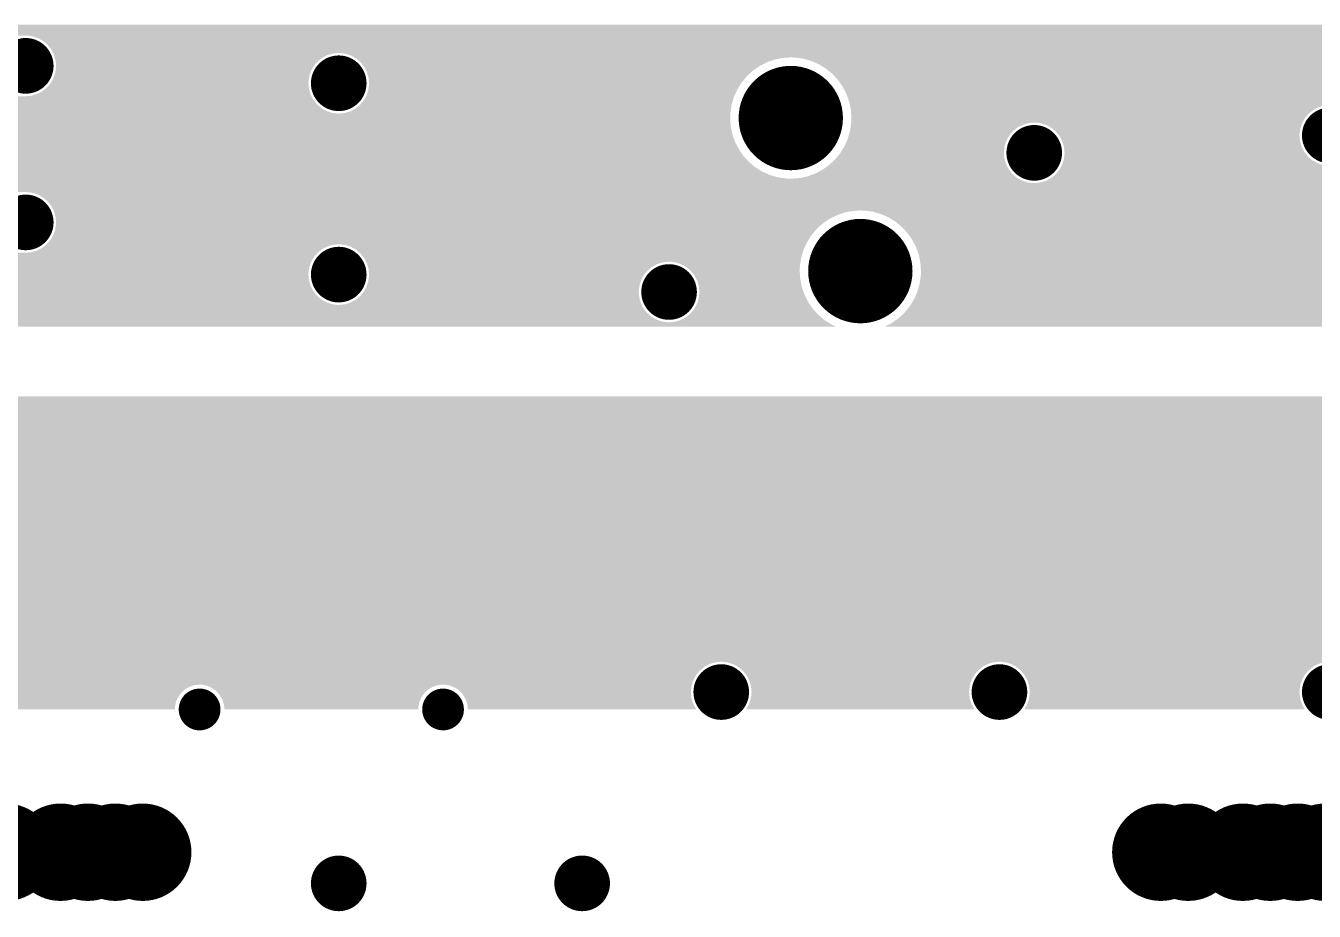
# Model space of a CAD drawing. Extents: x 295 to 953, y 10 to 290.
# Drawn here: x 781.15 to 819.97, y 172.95 to 199.62 of the extents above; entities that cross this region are included whole.
import ezdxf

# ---------------------------------------------------------------- set-up
doc = ezdxf.new("R2010")
doc.units = 0
doc.header["$LTSCALE"] = 5
doc.header["$MEASUREMENT"] = 0
doc.layers.get('0').update_dxf_attribs({"linetype": 'CONTINUOUS', "lineweight": 25})

msp = doc.modelspace()

# ---------------------------------------------------------------- linework, layer by layer
for points, const_width in [([(780.73, 198.413, 1), (781.568, 198.413, 1)], 0.838), ([(790.16, 197.889, 1), (790.998, 197.889, 1)], 0.838), ([(803.414, 196.841, 1), (804.985, 196.841, 1)], 1.572), ([(820.02, 196.317, 1), (820.859, 196.317, 1)], 0.838), ([(811.115, 195.793, 1), (811.953, 195.793, 1)], 0.838), ([(780.73, 193.698, 1), (781.568, 193.698, 1)], 0.838), ([(805.509, 192.231, 1), (807.081, 192.231, 1)], 1.572), ([(790.16, 192.126, 1), (790.998, 192.126, 1)], 0.838), ([(800.113, 191.602, 1), (800.951, 191.602, 1)], 0.838), ([(801.685, 179.553, 1), (802.523, 179.553, 1)], 0.838), ([(810.067, 179.553, 1), (810.905, 179.553, 1)], 0.838), ([(820.02, 179.553, 1), (820.859, 179.553, 1)], 0.838), ([(786.073, 179.029, 1), (786.702, 179.029, 1)], 0.629), ([(793.408, 179.029, 1), (794.036, 179.029, 1)], 0.629), ([(778.991, 174.729, 1), (780.457, 174.729, 1)], 1.467), ([(779.816, 174.729, 1), (781.283, 174.729, 1)], 1.467), ([(781.463, 174.729, 1), (782.93, 174.729, 1)], 1.467), ([(782.289, 174.729, 1), (783.756, 174.729, 1)], 1.467), ([(783.115, 174.729, 1), (784.581, 174.729, 1)], 1.467), ([(783.94, 174.729, 1), (785.407, 174.729, 1)], 1.467), ([(814.614, 174.729, 1), (816.081, 174.729, 1)], 1.467), ([(815.44, 174.729, 1), (816.907, 174.729, 1)], 1.467), ([(817.087, 174.729, 1), (818.554, 174.729, 1)], 1.467), ([(817.912, 174.729, 1), (819.379, 174.729, 1)], 1.467), ([(818.738, 174.729, 1), (820.205, 174.729, 1)], 1.467), ([(819.564, 174.729, 1), (821.031, 174.729, 1)], 1.467), ([(790.16, 173.791, 1), (790.998, 173.791, 1)], 0.838), ([(797.494, 173.791, 1), (798.332, 173.791, 1)], 0.838)]:
    msp.add_lwpolyline(points, format="xyb", close=True, dxfattribs=dict(const_width=const_width))
for points in [[(773.657, 199.589), (773.512, 199.651), (823.059, 199.589), (823.059, 199.651)], [(773.786, 199.497), (773.657, 199.589), (823.059, 199.497), (823.059, 199.589)], [(773.893, 199.381), (773.786, 199.497), (823.059, 199.381), (823.059, 199.497)], [(773.925, 199.326), (773.893, 199.381), (823.059, 199.326), (823.059, 199.381)], [(781.357, 199.302), (781.183, 199.326), (823.059, 199.302), (823.059, 199.326)], [(781.522, 199.247), (781.357, 199.302), (823.059, 199.247), (823.059, 199.302)], [(781.674, 199.16), (781.522, 199.247), (823.059, 199.16), (823.059, 199.247)], [(781.807, 199.046), (781.674, 199.16), (823.059, 199.046), (823.059, 199.16)], [(781.916, 198.91), (781.807, 199.046), (823.059, 198.91), (823.059, 199.046)], [(781.971, 198.802), (781.916, 198.91), (823.059, 198.802), (823.059, 198.91)], [(781.98, 198.786), (781.971, 198.802), (790.405, 198.786), (790.579, 198.802)], [(781.996, 198.754), (781.98, 198.786), (790.299, 198.754), (790.405, 198.786)], [(790.786, 198.779), (790.613, 198.802), (823.059, 198.779), (823.059, 198.802)], [(790.952, 198.723), (790.786, 198.779), (823.059, 198.723), (823.059, 198.779)], [(782.002, 198.736), (781.996, 198.754), (790.237, 198.736), (790.299, 198.754)], [(782.026, 198.656), (782.002, 198.736), (790.082, 198.656), (790.237, 198.736)], [(782.046, 198.587), (782.026, 198.656), (789.995, 198.587), (790.082, 198.656)], [(782.05, 198.547), (782.046, 198.587), (789.945, 198.547), (789.995, 198.587)], [(782.046, 198.262), (782.062, 198.378), (789.745, 198.262), (789.811, 198.378)], [(782.062, 198.414), (782.05, 198.547), (789.831, 198.414), (789.945, 198.547)], [(782.063, 198.413), (782.062, 198.414), (789.83, 198.413), (789.831, 198.414)], [(782.062, 198.378), (782.063, 198.413), (789.811, 198.378), (789.83, 198.413)], [(791.048, 198.668), (790.952, 198.723), (823.059, 198.668), (823.059, 198.723)], [(791.077, 198.652), (791.048, 198.668), (803.953, 198.652), (804.199, 198.668)], [(791.104, 198.636), (791.077, 198.652), (803.878, 198.636), (803.953, 198.652)], [(791.144, 198.602), (791.104, 198.636), (803.71, 198.602), (803.878, 198.636)], [(791.237, 198.523), (791.144, 198.602), (803.486, 198.523), (803.71, 198.602)], [(791.239, 198.519), (791.237, 198.523), (803.477, 198.519), (803.486, 198.523)], [(791.329, 198.407), (791.239, 198.519), (803.257, 198.407), (803.477, 198.519)], [(791.345, 198.386), (791.329, 198.407), (803.227, 198.386), (803.257, 198.407)], [(791.408, 198.265), (791.345, 198.386), (803.054, 198.265), (803.227, 198.386)], [(804.346, 198.662), (804.199, 198.668), (823.059, 198.662), (823.059, 198.668)], [(804.591, 198.626), (804.346, 198.662), (823.059, 198.626), (823.059, 198.662)], [(804.829, 198.557), (804.591, 198.626), (823.059, 198.557), (823.059, 198.626)], [(805.054, 198.456), (804.829, 198.557), (823.059, 198.456), (823.059, 198.557)], [(805.265, 198.326), (805.054, 198.456), (823.059, 198.326), (823.059, 198.456)], [(781.917, 197.923), (781.983, 198.039), (789.666, 197.923), (789.681, 198.039)], [(781.983, 198.039), (782.002, 198.097), (789.681, 198.039), (789.689, 198.097)], [(782.002, 198.097), (782.039, 198.205), (789.689, 198.097), (789.726, 198.205)], [(782.039, 198.205), (782.046, 198.262), (789.726, 198.205), (789.745, 198.262)], [(791.426, 198.23), (791.408, 198.265), (803.017, 198.23), (803.054, 198.265)], [(791.465, 198.097), (791.426, 198.23), (802.872, 198.097), (803.017, 198.23)], [(791.476, 198.063), (791.465, 198.097), (802.844, 198.063), (802.872, 198.097)], [(791.491, 197.906), (791.476, 198.063), (802.715, 197.906), (802.844, 198.063)], [(805.456, 198.168), (805.265, 198.326), (823.059, 198.168), (823.059, 198.326)], [(805.623, 197.986), (805.456, 198.168), (823.059, 197.986), (823.059, 198.168)], [(781.491, 197.565), (781.646, 197.646), (789.726, 197.565), (789.702, 197.646)], [(781.646, 197.646), (781.733, 197.715), (789.702, 197.646), (789.682, 197.715)], [(781.733, 197.715), (781.783, 197.755), (789.682, 197.715), (789.678, 197.755)], [(781.783, 197.755), (781.896, 197.887), (789.678, 197.755), (789.665, 197.887)], [(781.896, 197.887), (781.897, 197.889), (789.665, 197.887), (789.665, 197.889)], [(781.897, 197.889), (781.917, 197.923), (789.665, 197.889), (789.666, 197.923)], [(791.413, 197.515), (791.468, 197.681), (802.504, 197.515), (802.578, 197.681)], [(791.468, 197.681), (791.47, 197.696), (802.578, 197.681), (802.585, 197.696)], [(791.47, 197.696), (791.492, 197.854), (802.585, 197.696), (802.683, 197.854)], [(791.492, 197.889), (791.491, 197.906), (802.704, 197.889), (802.715, 197.906)], [(791.492, 197.854), (791.492, 197.889), (802.683, 197.854), (802.704, 197.889)], [(805.765, 197.784), (805.623, 197.986), (823.059, 197.784), (823.059, 197.986)], [(805.878, 197.563), (805.765, 197.784), (823.059, 197.563), (823.059, 197.784)], [(773.657, 197.493), (773.644, 197.499), (789.759, 197.493), (789.756, 197.499)], [(773.786, 197.402), (773.657, 197.493), (789.807, 197.402), (789.759, 197.493)], [(773.795, 197.392), (773.786, 197.402), (789.812, 197.392), (789.807, 197.402)], [(773.893, 197.285), (773.795, 197.392), (789.897, 197.285), (789.812, 197.392)], [(773.91, 197.255), (773.893, 197.285), (789.921, 197.255), (789.897, 197.285)], [(773.973, 197.149), (773.91, 197.255), (790.045, 197.149), (789.921, 197.255)], [(781.149, 197.499), (781.323, 197.516), (789.756, 197.499), (789.748, 197.516)], [(781.323, 197.516), (781.429, 197.547), (789.748, 197.516), (789.731, 197.547)], [(781.429, 197.547), (781.491, 197.565), (789.731, 197.547), (789.726, 197.565)], [(791.076, 197.122), (791.212, 197.231), (802.398, 197.122), (802.414, 197.231)], [(791.212, 197.231), (791.214, 197.233), (802.414, 197.231), (802.415, 197.233)], [(791.214, 197.233), (791.326, 197.363), (802.415, 197.233), (802.453, 197.363)], [(791.326, 197.363), (791.387, 197.47), (802.453, 197.363), (802.484, 197.47)], [(791.387, 197.47), (791.413, 197.515), (802.484, 197.47), (802.504, 197.515)], [(805.96, 197.33), (805.878, 197.563), (823.059, 197.33), (823.059, 197.563)], [(805.981, 197.231), (805.96, 197.33), (823.059, 197.231), (823.059, 197.33)], [(805.984, 197.214), (805.981, 197.231), (820.266, 197.214), (820.44, 197.231)], [(805.994, 197.165), (805.984, 197.214), (820.098, 197.165), (820.266, 197.214)], [(773.975, 197.141), (773.973, 197.149), (790.053, 197.141), (790.045, 197.149)], [(774.004, 197.055), (773.975, 197.141), (790.205, 197.055), (790.053, 197.141)], [(774.022, 196.999), (774.004, 197.055), (790.371, 196.999), (790.205, 197.055)], [(774.022, 196.998), (774.022, 196.999), (790.377, 196.998), (790.371, 196.999)], [(774.025, 196.976), (774.022, 196.998), (790.544, 196.976), (790.377, 196.998)], [(774.025, 196.975), (774.025, 196.976), (790.579, 196.975), (790.544, 196.976)], [(774.039, 196.841), (774.025, 196.975), (802.372, 196.841), (802.378, 196.975)], [(774.036, 196.775), (774.039, 196.841), (802.377, 196.775), (802.372, 196.841)], [(790.579, 196.975), (790.712, 196.988), (802.378, 196.975), (802.378, 196.988)], [(790.712, 196.988), (790.753, 196.992), (802.378, 196.988), (802.379, 196.992)], [(790.753, 196.992), (790.92, 197.041), (802.379, 196.992), (802.386, 197.041)], [(790.92, 197.041), (791.076, 197.122), (802.386, 197.041), (802.398, 197.122)], [(806.01, 197.088), (805.994, 197.165), (819.95, 197.088), (820.098, 197.165)], [(806.01, 197.084), (806.01, 197.088), (819.943, 197.084), (819.95, 197.088)], [(806.018, 196.975), (806.01, 197.084), (819.806, 196.975), (819.943, 197.084)], [(806.027, 196.843), (806.018, 196.975), (819.692, 196.843), (819.806, 196.975)], [(806.021, 196.707), (806.027, 196.841), (819.615, 196.707), (819.691, 196.841)], [(806.027, 196.841), (806.027, 196.843), (819.691, 196.841), (819.692, 196.843)], [(773.856, 196.352), (773.943, 196.475), (802.439, 196.352), (802.414, 196.475)], [(773.943, 196.475), (773.994, 196.594), (802.414, 196.475), (802.389, 196.594)], [(773.994, 196.594), (774.006, 196.62), (802.389, 196.594), (802.387, 196.62)], [(774.006, 196.62), (774.036, 196.775), (802.387, 196.62), (802.377, 196.775)], [(805.946, 196.319), (805.984, 196.45), (810.786, 196.319), (810.898, 196.45)], [(805.984, 196.45), (805.985, 196.451), (810.898, 196.45), (810.9, 196.451)], [(805.985, 196.451), (806.001, 196.56), (810.9, 196.451), (811.037, 196.56)], [(806.001, 196.56), (806.013, 196.641), (811.037, 196.56), (811.192, 196.641)], [(806.013, 196.641), (806.02, 196.69), (811.192, 196.641), (811.36, 196.69)], [(806.02, 196.69), (806.021, 196.694), (811.36, 196.69), (811.401, 196.694)], [(806.021, 196.694), (806.021, 196.707), (811.401, 196.694), (811.534, 196.707)], [(811.568, 196.706), (811.534, 196.707), (819.615, 196.706), (819.615, 196.707)], [(811.686, 196.691), (811.568, 196.706), (819.606, 196.691), (819.615, 196.706)], [(811.741, 196.683), (811.686, 196.691), (819.603, 196.683), (819.606, 196.691)], [(811.907, 196.627), (811.741, 196.683), (819.584, 196.627), (819.603, 196.683)], [(812.059, 196.541), (811.907, 196.627), (819.555, 196.541), (819.584, 196.627)], [(812.078, 196.525), (812.059, 196.541), (819.55, 196.525), (819.555, 196.541)], [(812.192, 196.427), (812.078, 196.525), (819.537, 196.427), (819.55, 196.525)], [(767.511, 195.98), (767.48, 196.093), (802.592, 195.98), (802.534, 196.093)], [(773.291, 196.093), (773.448, 196.11), (802.534, 196.093), (802.526, 196.11)], [(773.448, 196.11), (773.475, 196.119), (802.526, 196.11), (802.521, 196.119)], [(773.475, 196.119), (773.598, 196.159), (802.521, 196.119), (802.507, 196.159)], [(773.598, 196.159), (773.735, 196.239), (802.507, 196.159), (802.479, 196.239)], [(773.735, 196.239), (773.851, 196.346), (802.479, 196.239), (802.441, 196.346)], [(773.851, 196.346), (773.856, 196.352), (802.441, 196.346), (802.439, 196.352)], [(805.821, 196.001), (805.895, 196.167), (810.644, 196.001), (810.7, 196.167)], [(805.895, 196.167), (805.915, 196.212), (810.7, 196.167), (810.726, 196.212)], [(805.915, 196.212), (805.946, 196.319), (810.726, 196.212), (810.786, 196.319)], [(812.252, 196.352), (812.192, 196.427), (819.527, 196.352), (819.537, 196.427)], [(812.279, 196.317), (812.252, 196.352), (819.526, 196.317), (819.527, 196.352)], [(812.3, 196.29), (812.279, 196.317), (819.529, 196.29), (819.526, 196.317)], [(812.377, 196.143), (812.3, 196.29), (819.543, 196.143), (819.529, 196.29)], [(812.381, 196.135), (812.377, 196.143), (819.545, 196.135), (819.543, 196.143)], [(812.428, 195.976), (812.381, 196.135), (819.592, 195.976), (819.545, 196.135)], [(767.519, 195.899), (767.511, 195.98), (802.634, 195.899), (802.592, 195.98)], [(767.528, 195.793), (767.519, 195.899), (802.708, 195.793), (802.634, 195.899)], [(767.528, 195.696), (767.528, 195.793), (802.776, 195.696), (802.708, 195.793)], [(767.528, 195.514), (767.528, 195.696), (802.943, 195.514), (802.776, 195.696)], [(805.555, 195.619), (805.684, 195.776), (810.637, 195.619), (810.622, 195.776)], [(805.684, 195.776), (805.695, 195.793), (810.622, 195.776), (810.62, 195.793)], [(805.695, 195.793), (805.716, 195.828), (810.62, 195.793), (810.621, 195.828)], [(805.716, 195.828), (805.814, 195.986), (810.621, 195.828), (810.642, 195.986)], [(805.814, 195.986), (805.821, 196.001), (810.642, 195.986), (810.644, 196.001)], [(812.423, 195.586), (812.437, 195.683), (819.896, 195.586), (819.781, 195.683)], [(812.431, 195.967), (812.428, 195.976), (819.596, 195.967), (819.592, 195.976)], [(812.445, 195.82), (812.431, 195.967), (819.673, 195.82), (819.596, 195.967)], [(812.437, 195.683), (812.447, 195.759), (819.781, 195.683), (819.722, 195.759)], [(812.447, 195.793), (812.445, 195.82), (819.694, 195.793), (819.673, 195.82)], [(812.447, 195.759), (812.447, 195.793), (819.722, 195.759), (819.694, 195.793)], [(767.528, 195.356), (767.528, 195.514), (803.134, 195.356), (802.943, 195.514)], [(767.528, 195.28), (767.528, 195.356), (803.258, 195.28), (803.134, 195.356)], [(767.575, 195.226), (767.528, 195.28), (803.344, 195.226), (803.258, 195.28)], [(804.922, 195.163), (805.142, 195.276), (810.873, 195.163), (810.784, 195.276)], [(805.142, 195.276), (805.172, 195.297), (810.784, 195.276), (810.767, 195.297)], [(805.172, 195.297), (805.345, 195.417), (810.767, 195.297), (810.704, 195.417)], [(805.345, 195.417), (805.382, 195.452), (810.704, 195.417), (810.686, 195.452)], [(805.382, 195.452), (805.527, 195.585), (810.686, 195.452), (810.647, 195.585)], [(805.527, 195.585), (805.555, 195.619), (810.647, 195.585), (810.637, 195.619)], [(812.281, 195.268), (812.358, 195.404), (823.059, 195.268), (823.059, 195.404)], [(812.358, 195.404), (812.359, 195.404), (820.44, 195.404), (820.405, 195.404)], [(812.359, 195.404), (812.368, 195.42), (820.405, 195.404), (820.288, 195.42)], [(812.368, 195.42), (812.37, 195.427), (820.288, 195.42), (820.232, 195.427)], [(812.37, 195.427), (812.389, 195.483), (820.232, 195.427), (820.066, 195.483)], [(812.389, 195.483), (812.418, 195.57), (820.066, 195.483), (819.914, 195.57)], [(812.418, 195.57), (812.423, 195.586), (819.914, 195.57), (819.896, 195.586)], [(767.606, 195.19), (767.575, 195.226), (803.427, 195.19), (803.344, 195.226)], [(767.644, 195.125), (767.606, 195.19), (803.57, 195.125), (803.427, 195.19)], [(767.684, 195.056), (767.644, 195.125), (803.808, 195.056), (803.57, 195.125)], [(767.686, 195.053), (767.684, 195.056), (803.829, 195.053), (803.808, 195.056)], [(767.697, 195.02), (767.686, 195.053), (804.053, 195.02), (803.829, 195.053)], [(767.699, 195.014), (767.697, 195.02), (804.199, 195.014), (804.053, 195.02)], [(767.714, 194.97), (767.699, 195.014), (811.142, 194.97), (811.065, 195.014)], [(773.881, 194.967), (773.815, 194.97), (811.147, 194.967), (811.142, 194.97)], [(773.918, 194.959), (773.881, 194.967), (811.16, 194.959), (811.147, 194.967)], [(774.036, 194.936), (773.918, 194.959), (811.229, 194.936), (811.16, 194.959)], [(774.112, 194.904), (774.036, 194.936), (811.326, 194.904), (811.229, 194.936)], [(774.166, 194.88), (774.112, 194.904), (811.499, 194.88), (811.326, 194.904)], [(804.199, 195.014), (804.446, 195.031), (811.065, 195.014), (811.035, 195.031)], [(804.446, 195.031), (804.52, 195.046), (811.035, 195.031), (811.008, 195.046)], [(804.52, 195.046), (804.689, 195.08), (811.008, 195.046), (810.968, 195.08)], [(804.689, 195.08), (804.913, 195.16), (810.968, 195.08), (810.876, 195.16)], [(804.913, 195.16), (804.922, 195.163), (810.876, 195.16), (810.873, 195.163)], [(811.534, 194.88), (811.708, 194.896), (823.059, 194.88), (823.059, 194.896)], [(811.708, 194.896), (811.875, 194.946), (823.059, 194.896), (823.059, 194.946)], [(811.875, 194.946), (812.031, 195.027), (823.059, 194.946), (823.059, 195.027)], [(812.031, 195.027), (812.167, 195.135), (823.059, 195.027), (823.059, 195.135)], [(812.167, 195.135), (812.281, 195.268), (823.059, 195.135), (823.059, 195.268)], [(774.168, 194.88), (774.166, 194.88), (811.534, 194.88), (811.499, 194.88)], [(774.181, 194.874), (774.168, 194.88), (823.059, 194.874), (823.059, 194.88)], [(774.31, 194.782), (774.181, 194.874), (823.059, 194.782), (823.059, 194.874)], [(774.417, 194.666), (774.31, 194.782), (823.059, 194.666), (823.059, 194.782)], [(774.449, 194.611), (774.417, 194.666), (823.059, 194.611), (823.059, 194.666)], [(781.357, 194.588), (781.183, 194.611), (823.059, 194.588), (823.059, 194.611)], [(781.522, 194.532), (781.357, 194.588), (823.059, 194.532), (823.059, 194.588)], [(781.674, 194.445), (781.522, 194.532), (823.059, 194.445), (823.059, 194.532)], [(781.807, 194.332), (781.674, 194.445), (823.059, 194.332), (823.059, 194.445)], [(781.916, 194.195), (781.807, 194.332), (823.059, 194.195), (823.059, 194.332)], [(781.987, 194.058), (781.916, 194.195), (823.059, 194.058), (823.059, 194.195)], [(781.995, 194.042), (781.987, 194.058), (806.048, 194.042), (806.295, 194.058)], [(781.996, 194.039), (781.995, 194.042), (806.038, 194.039), (806.048, 194.042)], [(782.01, 193.992), (781.996, 194.039), (805.806, 193.992), (806.038, 194.039)], [(782.035, 193.909), (782.01, 193.992), (805.573, 193.909), (805.806, 193.992)], [(782.046, 193.872), (782.035, 193.909), (805.499, 193.872), (805.573, 193.909)], [(782.053, 193.796), (782.046, 193.872), (805.352, 193.796), (805.499, 193.872)], [(782.063, 193.698), (782.053, 193.796), (805.211, 193.698), (805.352, 193.796)], [(806.442, 194.052), (806.295, 194.058), (823.059, 194.052), (823.059, 194.058)], [(806.687, 194.016), (806.442, 194.052), (823.059, 194.016), (823.059, 194.052)], [(806.924, 193.947), (806.687, 194.016), (823.059, 193.947), (823.059, 194.016)], [(807.15, 193.846), (806.924, 193.947), (823.059, 193.846), (823.059, 193.947)], [(807.36, 193.716), (807.15, 193.846), (823.059, 193.716), (823.059, 193.846)], [(781.983, 193.324), (782.038, 193.487), (804.834, 193.324), (804.968, 193.487)], [(782.038, 193.487), (782.039, 193.49), (804.968, 193.487), (804.971, 193.49)], [(782.039, 193.49), (782.061, 193.655), (804.971, 193.49), (805.15, 193.655)], [(782.061, 193.655), (782.062, 193.663), (805.15, 193.655), (805.162, 193.663)], [(782.062, 193.663), (782.063, 193.698), (805.162, 193.663), (805.211, 193.698)], [(807.551, 193.558), (807.36, 193.716), (823.059, 193.558), (823.059, 193.716)], [(807.719, 193.376), (807.551, 193.558), (823.059, 193.376), (823.059, 193.558)], [(807.86, 193.173), (807.719, 193.376), (823.059, 193.173), (823.059, 193.376)], [(781.646, 192.931), (781.699, 192.974), (790.155, 192.931), (790.237, 192.974)], [(781.699, 192.974), (781.762, 193.023), (790.237, 192.974), (790.405, 193.023)], [(781.762, 193.023), (781.783, 193.04), (790.405, 193.023), (790.578, 193.04)], [(781.783, 193.04), (781.822, 193.086), (804.66, 193.04), (804.68, 193.086)], [(781.783, 193.04), (781.783, 193.04), (790.578, 193.04), (790.579, 193.04)], [(781.822, 193.086), (781.896, 193.172), (804.68, 193.086), (804.734, 193.172)], [(781.896, 193.172), (781.967, 193.296), (804.734, 193.172), (804.81, 193.296)], [(781.967, 193.296), (781.983, 193.324), (804.81, 193.296), (804.834, 193.324)], [(790.613, 193.039), (790.579, 193.04), (804.659, 193.039), (804.66, 193.04)], [(790.786, 193.016), (790.613, 193.039), (804.649, 193.016), (804.659, 193.039)], [(790.952, 192.96), (790.786, 193.016), (804.624, 192.96), (804.649, 193.016)], [(791.104, 192.874), (790.952, 192.96), (804.585, 192.874), (804.624, 192.96)], [(807.973, 192.953), (807.86, 193.173), (823.059, 192.953), (823.059, 193.173)], [(808.056, 192.72), (807.973, 192.953), (823.059, 192.72), (823.059, 192.953)], [(767.528, 192.652), (767.528, 192.784), (789.831, 192.652), (789.945, 192.784)], [(767.528, 192.5), (767.528, 192.652), (789.745, 192.5), (789.831, 192.652)], [(781.15, 192.784), (781.323, 192.801), (789.945, 192.784), (789.966, 192.801)], [(781.323, 192.801), (781.491, 192.85), (789.966, 192.801), (790.028, 192.85)], [(781.491, 192.85), (781.572, 192.893), (790.028, 192.85), (790.082, 192.893)], [(781.572, 192.893), (781.646, 192.931), (790.082, 192.893), (790.155, 192.931)], [(791.12, 192.86), (791.104, 192.874), (804.579, 192.86), (804.585, 192.874)], [(791.237, 192.76), (791.12, 192.86), (804.55, 192.76), (804.579, 192.86)], [(791.345, 192.623), (791.237, 192.76), (804.51, 192.623), (804.55, 192.76)], [(791.401, 192.516), (791.346, 192.623), (804.494, 192.516), (804.51, 192.623)], [(808.105, 192.478), (808.056, 192.72), (823.059, 192.478), (823.059, 192.72)], [(767.528, 192.334), (767.528, 192.5), (789.689, 192.334), (789.745, 192.5)], [(767.528, 192.161), (767.528, 192.334), (789.666, 192.161), (789.689, 192.334)], [(791.41, 192.499), (791.401, 192.516), (800.358, 192.499), (800.532, 192.516)], [(791.426, 192.468), (791.41, 192.499), (800.252, 192.468), (800.358, 192.499)], [(791.431, 192.45), (791.426, 192.468), (800.191, 192.45), (800.252, 192.468)], [(791.455, 192.369), (791.431, 192.45), (800.036, 192.369), (800.191, 192.45)], [(791.476, 192.3), (791.455, 192.369), (799.949, 192.3), (800.036, 192.369)], [(791.479, 192.26), (791.476, 192.3), (799.899, 192.26), (799.949, 192.3)], [(791.492, 192.128), (791.479, 192.26), (799.785, 192.128), (799.899, 192.26)], [(800.567, 192.515), (800.532, 192.516), (804.494, 192.515), (804.494, 192.516)], [(800.74, 192.492), (800.567, 192.515), (804.491, 192.492), (804.494, 192.515)], [(800.906, 192.436), (800.74, 192.492), (804.482, 192.436), (804.491, 192.492)], [(801.008, 192.378), (800.906, 192.436), (804.474, 192.378), (804.482, 192.436)], [(801.058, 192.35), (801.008, 192.378), (804.472, 192.35), (804.474, 192.378)], [(801.19, 192.236), (801.058, 192.35), (804.468, 192.236), (804.472, 192.35)], [(801.194, 192.231), (801.19, 192.236), (804.468, 192.231), (804.468, 192.236)], [(801.299, 192.099), (801.194, 192.231), (804.477, 192.099), (804.468, 192.231)], [(808.122, 192.231), (808.105, 192.478), (823.059, 192.231), (823.059, 192.478)], [(808.117, 192.091), (808.122, 192.231), (823.059, 192.091), (823.059, 192.231)], [(767.528, 192.126), (767.528, 192.161), (789.665, 192.126), (789.666, 192.161)], [(767.528, 191.952), (767.528, 192.126), (789.682, 191.952), (789.665, 192.126)], [(767.528, 191.785), (767.528, 191.952), (789.731, 191.785), (789.682, 191.952)], [(767.528, 191.629), (767.528, 191.785), (789.812, 191.629), (789.731, 191.785)], [(791.413, 191.753), (791.432, 191.81), (799.635, 191.753), (799.643, 191.81)], [(791.432, 191.81), (791.468, 191.919), (799.643, 191.81), (799.679, 191.919)], [(791.468, 191.919), (791.476, 191.976), (799.679, 191.919), (799.698, 191.976)], [(791.476, 191.976), (791.492, 192.092), (799.698, 191.976), (799.764, 192.092)], [(791.492, 192.126), (791.492, 192.128), (799.784, 192.126), (799.785, 192.128)], [(791.492, 192.092), (791.492, 192.126), (799.764, 192.092), (799.784, 192.126)], [(801.359, 191.984), (801.299, 192.099), (804.484, 191.984), (804.477, 192.099)], [(801.38, 191.944), (801.359, 191.984), (804.493, 191.944), (804.484, 191.984)], [(801.429, 191.776), (801.38, 191.944), (804.527, 191.776), (804.493, 191.944)], [(801.433, 191.742), (801.429, 191.776), (804.534, 191.742), (804.527, 191.776)], [(808.013, 191.608), (808.081, 191.846), (823.059, 191.608), (823.059, 191.846)], [(808.081, 191.846), (808.117, 192.091), (823.059, 191.846), (823.059, 192.091)], [(767.528, 191.492), (767.528, 191.629), (789.921, 191.492), (789.812, 191.629)], [(767.528, 191.379), (767.528, 191.492), (790.053, 191.379), (789.921, 191.492)], [(791.076, 191.359), (791.162, 191.428), (799.656, 191.359), (799.635, 191.428)], [(791.162, 191.428), (791.212, 191.468), (799.635, 191.428), (799.632, 191.468)], [(791.212, 191.468), (791.326, 191.601), (799.632, 191.468), (799.619, 191.601)], [(791.326, 191.601), (791.327, 191.602), (799.619, 191.601), (799.619, 191.602)], [(791.327, 191.602), (791.347, 191.637), (799.619, 191.602), (799.619, 191.637)], [(791.347, 191.637), (791.413, 191.753), (799.619, 191.637), (799.635, 191.753)], [(801.386, 191.288), (801.422, 191.395), (804.73, 191.288), (804.675, 191.395)], [(801.422, 191.395), (801.437, 191.509), (804.675, 191.395), (804.617, 191.509)], [(801.446, 191.602), (801.433, 191.742), (804.584, 191.602), (804.534, 191.742)], [(801.437, 191.509), (801.445, 191.568), (804.617, 191.509), (804.596, 191.568)], [(801.445, 191.568), (801.446, 191.602), (804.596, 191.568), (804.584, 191.602)], [(807.913, 191.382), (808.013, 191.608), (823.059, 191.382), (823.059, 191.608)], [(767.528, 191.292), (767.528, 191.379), (790.205, 191.292), (790.053, 191.379)], [(767.528, 191.236), (767.528, 191.292), (790.371, 191.236), (790.205, 191.292)], [(767.528, 191.213), (767.528, 191.236), (790.544, 191.213), (790.371, 191.236)], [(767.528, 191.106), (767.528, 191.213), (799.766, 191.106), (799.71, 191.213)], [(767.528, 191.213), (767.528, 191.213), (790.579, 191.213), (790.544, 191.213)], [(767.528, 190.969), (767.528, 191.106), (799.874, 190.969), (799.766, 191.106)], [(790.579, 191.213), (790.753, 191.229), (799.71, 191.213), (799.701, 191.229)], [(790.753, 191.229), (790.859, 191.261), (799.701, 191.229), (799.685, 191.261)], [(790.859, 191.261), (790.92, 191.279), (799.685, 191.261), (799.68, 191.279)], [(790.92, 191.279), (791.076, 191.359), (799.68, 191.279), (799.656, 191.359)], [(801.166, 190.944), (801.28, 191.077), (805.002, 190.944), (804.879, 191.077)], [(801.28, 191.077), (801.285, 191.086), (804.879, 191.077), (804.871, 191.086)], [(801.285, 191.086), (801.366, 191.229), (804.871, 191.086), (804.771, 191.229)], [(801.366, 191.229), (801.386, 191.288), (804.771, 191.229), (804.73, 191.288)], [(807.627, 190.98), (807.783, 191.171), (823.059, 190.98), (823.059, 191.171)], [(807.783, 191.171), (807.913, 191.382), (823.059, 191.171), (823.059, 191.382)], [(767.528, 190.855), (767.528, 190.969), (800.007, 190.855), (799.874, 190.969)], [(767.528, 190.768), (767.528, 190.855), (800.159, 190.768), (800.007, 190.855)], [(767.528, 190.765), (767.528, 190.768), (800.17, 190.765), (800.159, 190.768)], [(767.55, 190.713), (767.528, 190.765), (800.325, 190.713), (800.17, 190.765)], [(767.56, 190.689), (767.55, 190.713), (800.498, 190.689), (800.325, 190.713)], [(767.59, 190.616), (767.56, 190.689), (805.44, 190.616), (805.323, 190.689)], [(767.56, 190.689), (767.56, 190.689), (800.532, 190.689), (800.498, 190.689)], [(767.591, 190.615), (767.59, 190.616), (805.442, 190.615), (805.44, 190.616)], [(767.735, 190.555), (767.591, 190.615), (805.566, 190.555), (805.442, 190.615)], [(800.532, 190.689), (800.706, 190.705), (805.323, 190.689), (805.296, 190.705)], [(800.706, 190.705), (800.845, 190.746), (805.296, 190.705), (805.23, 190.746)], [(800.845, 190.746), (800.874, 190.755), (805.23, 190.746), (805.219, 190.755)], [(800.874, 190.755), (801.029, 190.836), (805.219, 190.755), (805.122, 190.836)], [(801.029, 190.836), (801.115, 190.904), (805.122, 190.836), (805.039, 190.904)], [(801.115, 190.904), (801.166, 190.944), (805.039, 190.904), (805.002, 190.944)], [(807.023, 190.555), (807.139, 190.615), (822.853, 190.555), (822.998, 190.615)], [(807.14, 190.615), (807.243, 190.669), (822.998, 190.615), (823.021, 190.669)], [(807.243, 190.669), (807.375, 190.762), (823.021, 190.669), (823.059, 190.762)], [(807.376, 190.762), (807.445, 190.811), (823.059, 190.762), (823.059, 190.811)], [(807.445, 190.811), (807.627, 190.98), (823.059, 190.811), (823.059, 190.98)], [(807.024, 190.555), (807.023, 190.555), (822.851, 190.555), (822.853, 190.555)], [(757.788, 188.369), (757.75, 188.459), (840.871, 188.369), (840.871, 188.459)], [(777.024, 188.366), (776.958, 188.369), (840.871, 188.366), (840.871, 188.369)], [(777.179, 188.336), (777.024, 188.366), (840.871, 188.336), (840.871, 188.366)], [(777.324, 188.273), (777.179, 188.336), (840.871, 188.273), (840.871, 188.336)], [(777.453, 188.182), (777.324, 188.273), (840.871, 188.182), (840.871, 188.273)], [(777.56, 188.065), (777.453, 188.182), (840.871, 188.065), (840.871, 188.182)], [(777.64, 187.928), (777.56, 188.065), (840.871, 187.928), (840.871, 188.065)], [(777.689, 187.778), (777.64, 187.928), (840.871, 187.778), (840.871, 187.928)], [(777.673, 187.4), (777.703, 187.555), (840.871, 187.4), (840.871, 187.555)], [(777.706, 187.621), (777.689, 187.778), (840.871, 187.621), (840.871, 187.778)], [(777.703, 187.555), (777.706, 187.621), (840.871, 187.555), (840.871, 187.621)], [(777.402, 187.019), (777.519, 187.126), (840.871, 187.019), (840.871, 187.126)], [(777.519, 187.126), (777.61, 187.255), (840.871, 187.126), (840.871, 187.255)], [(777.61, 187.255), (777.673, 187.4), (840.871, 187.255), (840.871, 187.4)], [(758.098, 186.795), (758.098, 186.873), (840.871, 186.795), (840.871, 186.873)], [(758.098, 186.054), (758.098, 186.795), (840.564, 186.054), (840.871, 186.795)], [(776.958, 186.873), (777.115, 186.89), (840.871, 186.873), (840.871, 186.89)], [(777.115, 186.89), (777.265, 186.939), (840.871, 186.89), (840.871, 186.939)], [(777.265, 186.939), (777.402, 187.019), (840.871, 186.939), (840.871, 187.019)], [(758.098, 185.016), (758.098, 186.054), (839.526, 185.016), (840.564, 186.054)], [(773.881, 185.013), (773.815, 185.016), (839.523, 185.013), (839.526, 185.016)], [(774.036, 184.983), (773.881, 185.013), (839.493, 184.983), (839.523, 185.013)], [(774.181, 184.92), (774.036, 184.983), (839.43, 184.92), (839.493, 184.983)], [(774.31, 184.829), (774.181, 184.92), (839.339, 184.829), (839.43, 184.92)], [(774.417, 184.712), (774.31, 184.829), (839.222, 184.712), (839.339, 184.829)], [(774.497, 184.576), (774.417, 184.712), (839.085, 184.576), (839.222, 184.712)], [(774.546, 184.425), (774.497, 184.576), (838.935, 184.425), (839.085, 184.576)], [(774.563, 184.268), (774.546, 184.425), (838.778, 184.268), (838.935, 184.425)], [(774.467, 183.902), (774.529, 184.047), (838.412, 183.902), (838.557, 184.047)], [(774.529, 184.047), (774.56, 184.202), (838.557, 184.047), (838.712, 184.202)], [(774.56, 184.202), (774.563, 184.268), (838.712, 184.202), (838.778, 184.268)], [(774.122, 183.586), (774.259, 183.666), (838.096, 183.586), (838.176, 183.666)], [(774.259, 183.666), (774.375, 183.773), (838.176, 183.666), (838.283, 183.773)], [(774.375, 183.773), (774.467, 183.902), (838.283, 183.773), (838.412, 183.902)], [(758.098, 182.038), (758.098, 183.52), (836.548, 182.038), (838.03, 183.52)], [(773.815, 183.52), (773.972, 183.537), (838.03, 183.52), (838.047, 183.537)], [(773.972, 183.537), (774.122, 183.586), (838.047, 183.537), (838.096, 183.586)], [(761.973, 182.015), (761.8, 182.038), (836.524, 182.015), (836.548, 182.038)], [(762.139, 181.959), (761.973, 182.015), (836.469, 181.959), (836.524, 182.015)], [(762.291, 181.872), (762.139, 181.959), (836.382, 181.872), (836.469, 181.959)], [(762.424, 181.759), (762.291, 181.872), (836.268, 181.759), (836.382, 181.872)], [(762.532, 181.622), (762.424, 181.759), (836.131, 181.622), (836.268, 181.759)], [(762.613, 181.466), (762.532, 181.622), (835.976, 181.466), (836.131, 181.622)], [(762.662, 181.299), (762.613, 181.466), (835.809, 181.299), (835.976, 181.466)], [(762.679, 181.125), (762.662, 181.299), (835.635, 181.125), (835.809, 181.299)], [(762.599, 180.751), (762.655, 180.917), (835.261, 180.751), (835.427, 180.917)], [(762.655, 180.917), (762.679, 181.09), (835.427, 180.917), (835.6, 181.09)], [(762.679, 181.09), (762.679, 181.125), (835.6, 181.09), (835.635, 181.125)], [(762.399, 180.467), (762.513, 180.599), (834.977, 180.467), (835.109, 180.599)], [(762.513, 180.599), (762.599, 180.751), (835.109, 180.599), (835.261, 180.751)], [(758.098, 180.079), (758.098, 180.211), (801.356, 180.079), (801.47, 180.211)], [(761.767, 180.211), (761.94, 180.228), (801.47, 180.211), (801.491, 180.228)], [(761.94, 180.228), (762.107, 180.277), (801.491, 180.228), (801.554, 180.277)], [(762.107, 180.277), (762.189, 180.32), (801.554, 180.277), (801.607, 180.32)], [(762.189, 180.32), (762.262, 180.358), (801.607, 180.32), (801.681, 180.358)], [(762.262, 180.358), (762.316, 180.401), (801.681, 180.358), (801.762, 180.401)], [(762.316, 180.401), (762.378, 180.45), (801.762, 180.401), (801.93, 180.45)], [(762.378, 180.45), (762.399, 180.467), (801.93, 180.45), (802.103, 180.467)], [(762.399, 180.467), (762.399, 180.467), (802.103, 180.467), (802.104, 180.467)], [(802.138, 180.466), (802.104, 180.467), (810.479, 180.466), (810.486, 180.467)], [(802.258, 180.45), (802.138, 180.466), (810.312, 180.45), (810.479, 180.466)], [(802.312, 180.443), (802.258, 180.45), (810.288, 180.443), (810.312, 180.45)], [(802.437, 180.401), (802.312, 180.443), (810.144, 180.401), (810.288, 180.443)], [(802.477, 180.387), (802.437, 180.401), (810.118, 180.387), (810.144, 180.401)], [(802.595, 180.32), (802.477, 180.387), (809.989, 180.32), (810.118, 180.387)], [(802.629, 180.301), (802.595, 180.32), (809.965, 180.301), (809.989, 180.32)], [(802.734, 180.211), (802.629, 180.301), (809.852, 180.211), (809.965, 180.301)], [(802.762, 180.187), (802.734, 180.211), (809.831, 180.187), (809.852, 180.211)], [(802.848, 180.079), (802.762, 180.187), (809.738, 180.079), (809.831, 180.187)], [(810.52, 180.466), (810.486, 180.467), (820.433, 180.466), (820.44, 180.467)], [(810.64, 180.45), (810.52, 180.466), (820.266, 180.45), (820.433, 180.466)], [(810.694, 180.443), (810.64, 180.45), (820.241, 180.443), (820.266, 180.45)], [(810.819, 180.401), (810.694, 180.443), (820.098, 180.401), (820.241, 180.443)], [(810.859, 180.387), (810.819, 180.401), (820.072, 180.387), (820.098, 180.401)], [(810.977, 180.32), (810.859, 180.387), (819.943, 180.32), (820.072, 180.387)], [(811.011, 180.301), (810.977, 180.32), (819.919, 180.301), (819.943, 180.32)], [(811.116, 180.211), (811.011, 180.301), (819.806, 180.211), (819.919, 180.301)], [(811.144, 180.187), (811.116, 180.211), (819.785, 180.187), (819.806, 180.211)], [(811.23, 180.079), (811.144, 180.187), (819.692, 180.079), (819.785, 180.187)], [(758.098, 179.927), (758.098, 180.079), (801.27, 179.927), (801.356, 180.079)], [(758.098, 179.777), (758.098, 179.927), (801.22, 179.777), (801.27, 179.927)], [(774.928, 179.775), (774.862, 179.777), (786.361, 179.775), (786.388, 179.777)], [(774.999, 179.761), (774.928, 179.775), (786.23, 179.761), (786.361, 179.775)], [(775.083, 179.744), (774.999, 179.761), (786.18, 179.744), (786.23, 179.761)], [(775.16, 179.711), (775.083, 179.744), (786.08, 179.711), (786.18, 179.744)], [(786.453, 179.775), (786.388, 179.777), (793.695, 179.775), (793.722, 179.777)], [(786.524, 179.761), (786.453, 179.775), (793.565, 179.761), (793.695, 179.775)], [(786.608, 179.744), (786.524, 179.761), (793.514, 179.744), (793.565, 179.761)], [(786.685, 179.711), (786.608, 179.744), (793.414, 179.711), (793.514, 179.744)], [(793.788, 179.775), (793.722, 179.777), (801.219, 179.775), (801.22, 179.777)], [(793.857, 179.761), (793.788, 179.775), (801.214, 179.761), (801.219, 179.775)], [(793.943, 179.744), (793.857, 179.761), (801.212, 179.744), (801.214, 179.761)], [(794.088, 179.682), (793.943, 179.744), (801.204, 179.682), (801.212, 179.744)], [(802.871, 180.05), (802.848, 180.079), (809.722, 180.05), (809.738, 180.079)], [(802.935, 179.927), (802.871, 180.05), (809.652, 179.927), (809.722, 180.05)], [(802.951, 179.895), (802.935, 179.927), (809.641, 179.895), (809.652, 179.927)], [(802.991, 179.761), (802.951, 179.895), (809.596, 179.761), (809.641, 179.895)], [(803.001, 179.727), (802.991, 179.761), (809.592, 179.727), (809.596, 179.761)], [(811.253, 180.05), (811.23, 180.079), (819.676, 180.05), (819.692, 180.079)], [(811.317, 179.927), (811.253, 180.05), (819.606, 179.927), (819.676, 180.05)], [(811.333, 179.895), (811.317, 179.927), (819.595, 179.895), (819.606, 179.927)], [(811.373, 179.761), (811.333, 179.895), (819.55, 179.761), (819.595, 179.895)], [(811.383, 179.727), (811.373, 179.761), (819.545, 179.727), (819.55, 179.761)], [(775.229, 179.682), (775.16, 179.711), (786.03, 179.682), (786.08, 179.711)], [(775.299, 179.631), (775.229, 179.682), (785.944, 179.631), (786.03, 179.682)], [(775.358, 179.59), (775.299, 179.631), (785.899, 179.59), (785.944, 179.631)], [(775.418, 179.525), (775.358, 179.59), (785.827, 179.525), (785.899, 179.59)], [(775.464, 179.474), (775.418, 179.525), (785.791, 179.474), (785.827, 179.525)], [(775.51, 179.396), (775.464, 179.474), (785.735, 179.396), (785.791, 179.474)], [(775.544, 179.337), (775.51, 179.396), (785.71, 179.337), (785.735, 179.396)], [(786.754, 179.682), (786.685, 179.711), (793.364, 179.682), (793.414, 179.711)], [(786.825, 179.631), (786.754, 179.682), (793.278, 179.631), (793.364, 179.682)], [(786.883, 179.59), (786.825, 179.631), (793.233, 179.59), (793.278, 179.631)], [(786.943, 179.525), (786.883, 179.59), (793.161, 179.525), (793.233, 179.59)], [(786.99, 179.474), (786.943, 179.525), (793.125, 179.474), (793.161, 179.525)], [(787.035, 179.396), (786.99, 179.474), (793.07, 179.396), (793.125, 179.474)], [(787.07, 179.337), (787.035, 179.396), (793.045, 179.337), (793.07, 179.396)], [(794.217, 179.59), (794.088, 179.682), (801.191, 179.59), (801.204, 179.682)], [(794.219, 179.588), (794.217, 179.59), (801.191, 179.588), (801.191, 179.59)], [(794.251, 179.553), (794.219, 179.588), (801.19, 179.553), (801.191, 179.588)], [(794.324, 179.474), (794.251, 179.553), (801.198, 179.474), (801.19, 179.553)], [(794.379, 179.379), (794.324, 179.474), (801.207, 179.379), (801.198, 179.474)], [(794.404, 179.337), (794.379, 179.379), (801.219, 179.337), (801.207, 179.379)], [(802.994, 179.348), (802.998, 179.379), (809.598, 179.348), (809.589, 179.379)], [(802.998, 179.379), (803.017, 179.521), (809.589, 179.379), (809.575, 179.521)], [(803.014, 179.588), (803.001, 179.727), (809.573, 179.588), (809.592, 179.727)], [(803.018, 179.553), (803.014, 179.588), (809.572, 179.553), (809.573, 179.588)], [(803.017, 179.521), (803.018, 179.553), (809.575, 179.521), (809.572, 179.553)], [(811.376, 179.348), (811.38, 179.379), (819.552, 179.348), (819.543, 179.379)], [(811.38, 179.379), (811.399, 179.521), (819.543, 179.379), (819.529, 179.521)], [(811.396, 179.588), (811.383, 179.727), (819.527, 179.588), (819.545, 179.727)], [(811.4, 179.553), (811.396, 179.588), (819.526, 179.553), (819.527, 179.588)], [(811.399, 179.521), (811.4, 179.553), (819.529, 179.521), (819.526, 179.553)], [(775.573, 179.25), (775.544, 179.337), (785.673, 179.25), (785.71, 179.337)], [(775.594, 179.187), (775.573, 179.25), (785.661, 179.187), (785.673, 179.25)], [(775.604, 179.095), (775.594, 179.187), (785.643, 179.095), (785.661, 179.187)], [(775.611, 179.03), (775.604, 179.095), (785.64, 179.03), (785.643, 179.095)], [(775.611, 179.029), (775.611, 179.03), (785.639, 179.029), (785.64, 179.03)], [(787.098, 179.25), (787.07, 179.337), (793.007, 179.25), (793.045, 179.337)], [(787.119, 179.187), (787.098, 179.25), (792.995, 179.187), (793.007, 179.25)], [(787.129, 179.095), (787.119, 179.187), (792.977, 179.095), (792.995, 179.187)], [(787.136, 179.03), (787.129, 179.095), (792.974, 179.03), (792.977, 179.095)], [(787.136, 179.029), (787.136, 179.03), (792.974, 179.029), (792.974, 179.03)], [(794.445, 179.212), (794.404, 179.337), (801.257, 179.212), (801.219, 179.337)], [(794.453, 179.187), (794.445, 179.212), (801.269, 179.187), (801.257, 179.212)], [(794.467, 179.056), (794.453, 179.187), (801.337, 179.056), (801.269, 179.187)], [(794.47, 179.03), (794.467, 179.056), (801.355, 179.03), (801.337, 179.056)], [(794.47, 179.029), (794.47, 179.03), (801.355, 179.029), (801.355, 179.03)], [(802.853, 179.03), (802.868, 179.056), (809.737, 179.03), (809.719, 179.056)], [(802.853, 179.029), (802.853, 179.03), (809.737, 179.029), (809.737, 179.03)], [(802.868, 179.056), (802.939, 179.182), (809.719, 179.056), (809.654, 179.182)], [(802.939, 179.182), (802.949, 179.212), (809.654, 179.182), (809.639, 179.212)], [(802.949, 179.212), (802.994, 179.348), (809.639, 179.212), (809.598, 179.348)], [(811.235, 179.03), (811.25, 179.056), (819.691, 179.03), (819.673, 179.056)], [(811.235, 179.029), (811.235, 179.03), (819.69, 179.029), (819.691, 179.03)], [(811.25, 179.056), (811.321, 179.182), (819.673, 179.056), (819.608, 179.182)], [(811.321, 179.182), (811.331, 179.212), (819.608, 179.182), (819.592, 179.212)], [(811.331, 179.212), (811.376, 179.348), (819.592, 179.212), (819.552, 179.348)]]:
    msp.add_solid(points)

doc.saveas('drawing.dxf')
